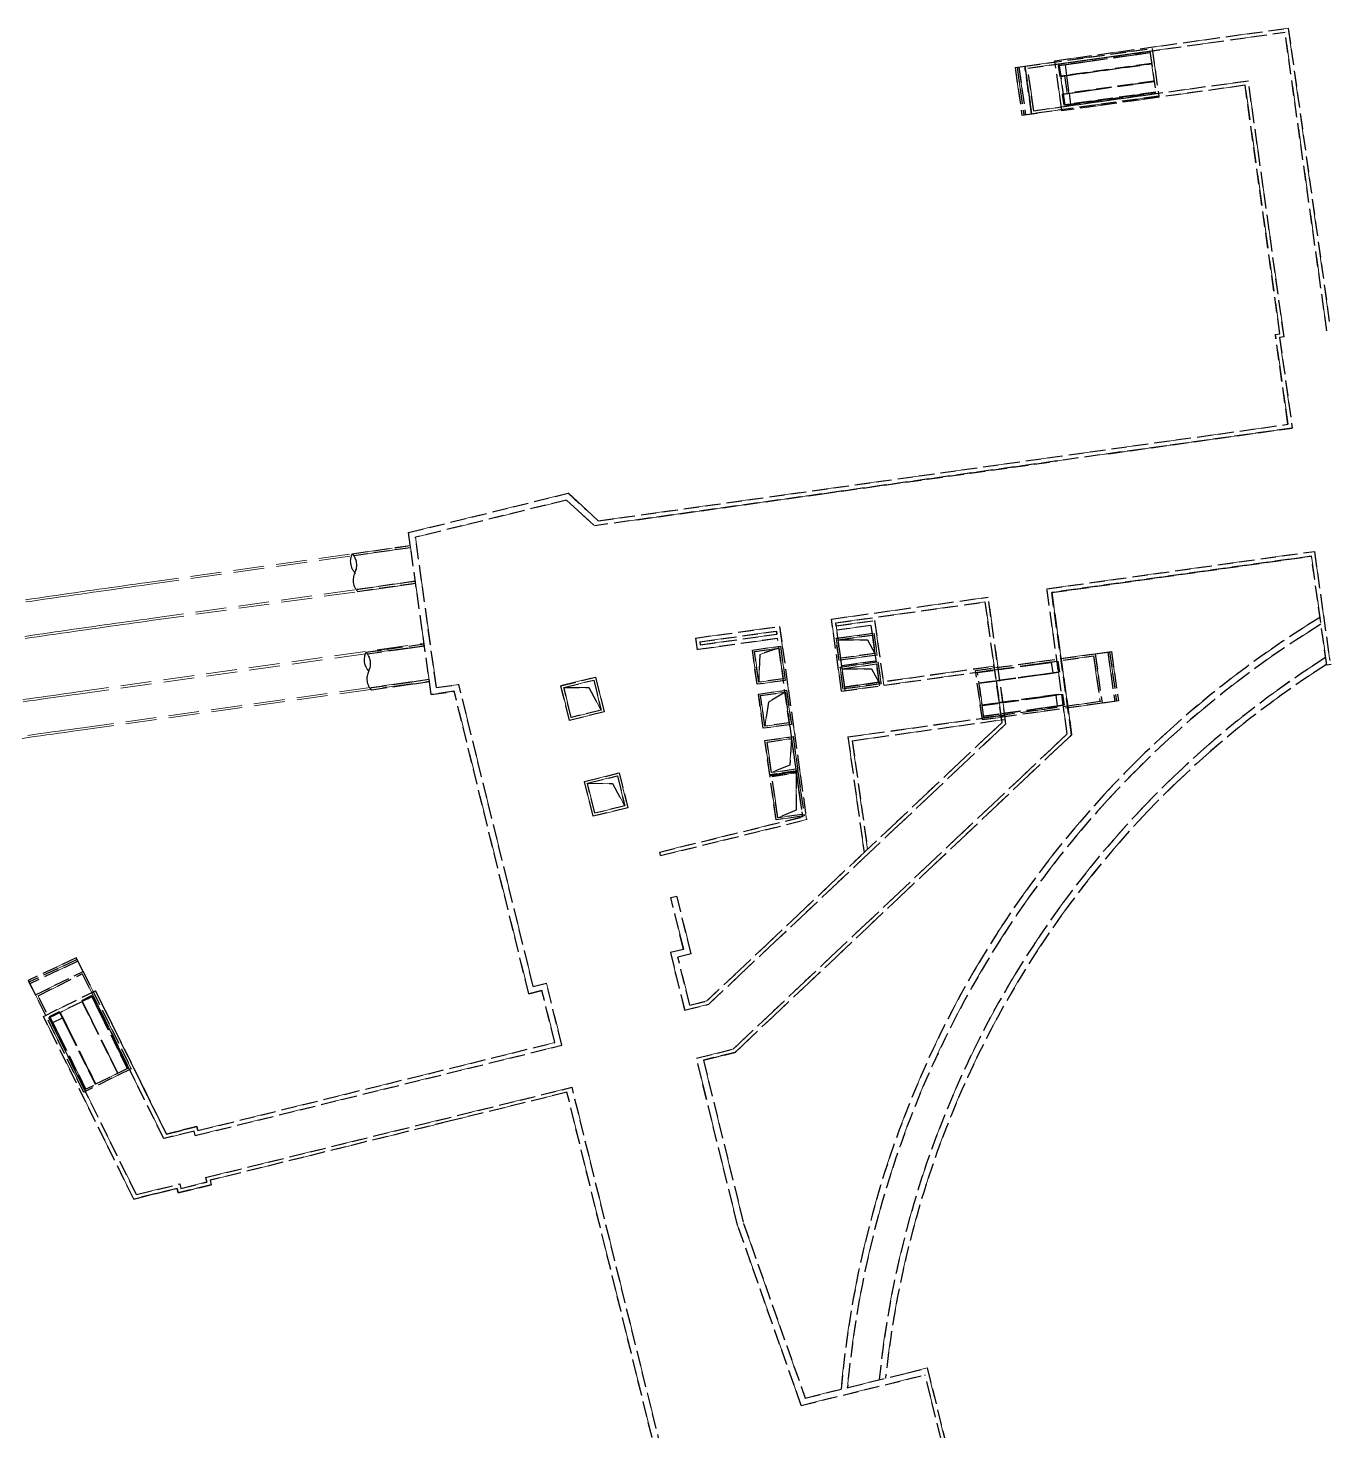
# Model space of a CAD drawing. Extents: x 0 to 531375, y 0 to 4335249.
# Drawn here: x 489920.6 to 490131.2, y 4325196.8 to 4325424.1 of the extents above; entities that cross this region are included whole.
import ezdxf

# ---------------------------------------------------------------- set-up
doc = ezdxf.new("R2010")
doc.units = 0
doc.linetypes.add('DASH', pattern=[0.35, 0.25, -0.1])
doc.layers.get('0').update_dxf_attribs({"lineweight": 15})
doc.layers.add('地铁', color=4, linetype='Continuous', lineweight=15)

# ---------------------------------------------------------------- blocks, each defined once
blk = doc.blocks.new('总图提取 2015 11 6')
at = {"layer": '地铁', "linetype": 'DASH', "lineweight": -3, "ltscale": 10}
for p, q in [((99128.88, 293002.74), (99165.52, 293007.87)), ((99172.3, 292959.46), (99165.52, 293007.87)), ((99121.78, 293002.15), (99124.36, 293002.51)), ((99143.66, 293004.56), (99128.76, 293002.47)), ((99128.76, 293002.47), (99129, 293000.69)), ((99128.88, 293002.74), (99129.85, 292995.81)), ((99132.41, 293002.94), (99128.92, 293002.45)), ((99128.92, 293002.45), (99129.16, 293000.75)), ((99143.91, 293002.77), (99129, 293000.69)), ((99143.91, 293002.77), (99129, 293000.69)), ((99143.91, 293002.81), (99129.15, 293000.75)), ((99129.16, 293000.71), (99143.91, 293002.77)), ((99129.86, 293002.58), (99130.1, 293000.88)), ((99143.67, 293004.52), (99132.28, 293002.92)), ((99121.78, 293002.15), (99122.87, 292994.42)), ((99122.08, 293002.19), (99123.16, 292994.47)), ((99122.38, 293002.23), (99123.46, 292994.51)), ((99124.45, 292994.65), (99123.37, 293002.37)), ((99123.37, 293002.37), (99124.45, 292994.65)), ((99124.79, 292995.1), (99123.82, 293002.03)), ((99133.14, 293001.31), (99129.16, 293000.75)), ((99129.8, 293000.8), (99130.2, 292997.93)), ((99130.1, 293000.84), (99130.5, 292997.97)), ((99144.31, 292999.9), (99129.41, 292997.81)), ((99133.06, 292998.29), (99129.57, 292997.8)), ((99144.56, 292998.12), (99129.66, 292996.03)), ((99144.56, 292998.12), (99129.66, 292996.03)), ((99144.56, 292998.16), (99129.8, 292996.09)), ((99129.82, 292996.05), (99144.56, 292998.12)), ((99159.56, 292999.97), (99129.85, 292995.81)), ((99144.31, 292999.95), (99130.41, 292998.01)), ((99144.31, 292999.9), (99130.42, 292997.96)), ((99130.51, 292997.93), (99130.75, 292996.23)), ((99144.32, 292999.86), (99132.93, 292998.27)), ((99165.37, 292958.49), (99159.56, 292999.97)), ((99129.41, 292997.81), (99129.66, 292996.03)), ((99129.57, 292997.8), (99129.81, 292996.09)), ((99133.79, 292996.65), (99129.81, 292996.09)), ((99122.87, 292994.42), (99125.44, 292994.78)), ((99125.78, 292995.24), (99125.39, 292995.18)), ((99165.38, 292958.49), (99164.63, 292958.38)), ((99164.63, 292958.38), (99166.69, 292943.73)), ((99166.69, 292943.73), (99053.59, 292927.89)), ((99136.95, 292939.56), (99166.69, 292943.73)), ((99090.2, 292933.02), (99128.63, 292938.4)), ((99049.07, 292932.06), (99024.58, 292926.02)), ((99049.07, 292932.06), (99024.58, 292926.02)), ((99049.07, 292932.06), (99053.59, 292927.89)), ((99060.54, 292928.86), (99090.2, 292933.02)), ((99027.98, 292901.68), (99024.58, 292926.02)), ((99027.98, 292901.68), (99024.58, 292926.02)), ((99027.98, 292901.68), (99024.58, 292926.02)), ((99014.32, 292923.35), (99023.75, 292924.69)), ((99023.8, 292924.34), (99014.59, 292923.03)), ((99126.91, 292917.66), (99170.29, 292923.73)), ((99127.7, 292917.06), (99169.79, 292922.96)), ((99170.29, 292923.73), (99172.76, 292906.08)), ((99024.56, 292918.9), (99014.96, 292917.53)), ((99024.61, 292918.55), (99015.23, 292917.21)), ((99092, 292912.77), (99117.41, 292916.33)), ((99120.28, 292895.79), (99117.41, 292916.33)), ((99130.21, 292894.16), (99126.91, 292917.66)), ((99130.93, 292894.02), (99127.7, 292917.06)), ((99092.7, 292912.16), (99116.91, 292915.55)), ((99119.65, 292896.02), (99116.91, 292915.55)), ((99069.95, 292909.68), (99083.59, 292911.59)), ((99083.59, 292911.59), (99087.97, 292880.26)), ((99083.59, 292911.59), (99083.75, 292910.4)), ((99093.64, 292901.08), (99092, 292912.77)), ((99092.17, 292911.58), (99092, 292912.77)), ((99094.24, 292901.17), (99092.7, 292912.16)), ((99092.76, 292911.66), (99092.7, 292912.16)), ((99092.76, 292911.66), (99099, 292912.54)), ((99098.41, 292911.75), (99092.86, 292910.97)), ((99098.41, 292911.75), (99099.78, 292901.94)), ((99099, 292912.54), (99100.47, 292902.04)), ((99069.95, 292909.68), (99070.05, 292908.99)), ((99069.95, 292909.68), (99070.22, 292907.8)), ((99083.26, 292909.63), (99070.22, 292907.8)), ((99070.65, 292909.07), (99083.09, 292910.81)), ((99070.72, 292908.58), (99083.16, 292910.32)), ((99083.16, 292910.32), (99083.09, 292910.81)), ((99083.09, 292910.81), (99083.16, 292910.32)), ((99085.25, 292895.41), (99083.26, 292909.63)), ((99016.56, 292907.4), (99025.99, 292908.74)), ((99026.04, 292908.39), (99016.82, 292907.08)), ((99070.65, 292909.07), (99070.72, 292908.58)), ((99093.67, 292905.23), (99099.21, 292906)), ((99093.74, 292904.73), (99099.28, 292905.51)), ((99094.15, 292901.76), (99118.37, 292905.15)), ((99115.68, 292904.14), (99128.71, 292905.97)), ((99115.69, 292904.1), (99125.2, 292905.43)), ((99125.07, 292905.41), (99128.56, 292905.9)), ((99127.62, 292905.77), (99127.86, 292904.07)), ((99128.56, 292905.9), (99128.8, 292904.2)), ((99128.71, 292905.97), (99128.96, 292904.18)), ((99026.8, 292902.95), (99017.2, 292901.58)), ((99026.85, 292902.6), (99017.46, 292901.26)), ((99093.64, 292901.08), (99118.45, 292904.56)), ((99115.92, 292902.4), (99128.8, 292904.2)), ((99115.93, 292902.36), (99128.96, 292904.18)), ((99115.93, 292902.36), (99128.96, 292904.18)), ((99128.8, 292904.16), (99115.93, 292902.36)), ((99128.23, 292904.08), (99115.93, 292902.36)), ((99128.24, 292904.03), (99115.94, 292902.31)), ((99118.72, 292902.75), (99119.22, 292899.18)), ((99124.81, 292903.64), (99128.8, 292904.2)), ((99027.13, 292900.55), (99030.85, 292901.07)), ((99027.13, 292900.55), (99030.85, 292901.07)), ((99027.98, 292901.68), (99031.61, 292902.19)), ((99027.98, 292901.68), (99031.61, 292902.19)), ((99027.98, 292901.68), (99031.61, 292902.19)), ((99043.67, 292853.24), (99031.61, 292902.19)), ((99128.73, 292900.56), (99116.42, 292898.84)), ((99116.43, 292898.79), (99129.46, 292900.62)), ((99128.73, 292900.52), (99116.43, 292898.79)), ((99125.82, 292900.07), (99129.31, 292900.56)), ((99128.37, 292900.42), (99128.61, 292898.72)), ((99129.31, 292900.56), (99129.55, 292898.85)), ((99129.46, 292900.62), (99129.71, 292898.83)), ((99116.43, 292898.75), (99125.95, 292900.08)), ((99116.67, 292897.05), (99129.55, 292898.85)), ((99116.68, 292897.01), (99129.71, 292898.83)), ((99116.68, 292897.01), (99129.71, 292898.83)), ((99129.55, 292898.81), (99116.68, 292897.01)), ((99125.56, 292898.29), (99129.55, 292898.85)), ((99119.65, 292896.02), (99071.81, 292850.88)), ((99120.28, 292895.79), (99072.11, 292850.34)), ((99094.68, 292893.66), (99120.08, 292897.21)), ((99095.37, 292893.05), (99120.18, 292896.52)), ((99130.21, 292894.16), (99076.06, 292843.07)), ((99085.25, 292895.41), (99087.3, 292880.72)), ((99094.68, 292893.66), (99097.3, 292874.94)), ((99095.37, 292893.05), (99097.84, 292875.44)), ((99064.16, 292875.01), (99087.31, 292880.72)), ((99064.16, 292875.01), (99087.3, 292880.72)), ((99064.3, 292874.43), (99087.97, 292880.26)), ((99064.3, 292874.43), (99087.97, 292880.26)), ((99064.3, 292874.43), (99064.16, 292875.01)), ((99065.98, 292867.63), (99066.95, 292867.87)), ((99068.04, 292859.24), (99065.98, 292867.63)), ((99068.04, 292859.24), (99065.98, 292867.63)), ((99069.25, 292858.51), (99066.95, 292867.87)), ((99068.04, 292859.24), (99065.91, 292858.72)), ((99068.04, 292859.24), (99065.91, 292858.72)), ((99065.91, 292858.72), (99068.21, 292849.38)), ((99065.91, 292858.72), (99068.21, 292849.38)), ((99069.25, 292858.51), (99067.12, 292857.99)), ((99069.25, 292858.51), (99067.12, 292857.99)), ((99069.04, 292850.2), (99067.12, 292857.99)), ((99069.04, 292850.2), (99067.12, 292857.99)), ((99066.92, 292854.62), (99066.68, 292855.59)), ((98964.29, 292848.37), (98972.72, 292852.54)), ((98984.21, 292829.3), (98972.72, 292852.54)), ((99042.94, 292852.03), (99045.08, 292852.56)), ((99043.67, 292853.24), (99045.81, 292853.77)), ((99047.15, 292844.14), (99045.08, 292852.56)), ((99048.29, 292843.7), (99045.81, 292853.77)), ((98965.18, 292848.14), (98972.35, 292851.69)), ((98970.49, 292850.94), (98972.1, 292851.74)), ((98976.32, 292839.15), (98970.49, 292850.94)), ((98970.6, 292850.82), (98972.14, 292851.58)), ((98972.16, 292847.66), (98970.6, 292850.82)), ((98977.94, 292839.95), (98972.1, 292851.74)), ((98977.94, 292839.95), (98972.1, 292851.74)), ((98977.9, 292839.93), (98972.14, 292851.59)), ((98973.92, 292847.97), (98972.14, 292851.58)), ((98972.18, 292851.6), (98977.94, 292839.95)), ((98983.79, 292828.57), (98972.35, 292851.69)), ((99068.21, 292849.38), (99072.11, 292850.34)), ((99068.21, 292849.38), (99072.11, 292850.34)), ((99069.04, 292850.2), (99071.81, 292850.88)), ((99069.04, 292850.2), (99071.81, 292850.88)), ((98978.93, 292818.78), (98964.29, 292848.37)), ((98979.35, 292819.5), (98965.18, 292848.14)), ((98965.29, 292848.37), (98966.91, 292849.17)), ((98971.13, 292836.58), (98965.29, 292848.37)), ((98965.4, 292848.25), (98966.94, 292849.01)), ((98966.96, 292845.09), (98965.4, 292848.25)), ((98965.82, 292847.4), (98967.36, 292848.16)), ((98972.74, 292837.37), (98966.91, 292849.17)), ((98972.74, 292837.37), (98966.91, 292849.17)), ((98972.7, 292837.36), (98966.94, 292849.01)), ((98968.72, 292845.4), (98966.94, 292849.01)), ((98966.98, 292849.03), (98972.74, 292837.37)), ((98972.78, 292837.4), (98967.4, 292848.28)), ((98976.36, 292839.17), (98972.1, 292847.78)), ((98971.16, 292836.59), (98966.9, 292845.2)), ((98988.88, 292829.06), (99048.29, 292843.7)), ((99070.12, 292841.61), (99076.06, 292843.07)), ((99070.12, 292841.61), (99076.06, 292843.07)), ((99076.8, 292814.53), (99070.12, 292841.61)), ((99071.24, 292841.27), (99076.36, 292842.53)), ((99071.24, 292841.27), (99076.36, 292842.53)), ((98971.46, 292836.72), (98972.42, 292837.2)), ((98990.56, 292822.26), (99049.96, 292836.9)), ((99077, 292727.2), (99049.96, 292836.9)), ((99077, 292727.2), (99049.96, 292836.9)), ((98988.7, 292829.79), (98983.79, 292828.57)), ((98989.14, 292830.51), (98984.21, 292829.3)), ((98988.88, 292829.06), (98988.7, 292829.79)), ((98989.3, 292829.88), (98989.14, 292830.51)), ((98979.35, 292819.5), (98986.38, 292821.23)), ((98986.12, 292819.78), (98991.46, 292821.09)), ((98986.38, 292821.23), (98986.56, 292820.5)), ((98986.56, 292820.5), (98990.74, 292821.53)), ((98990.56, 292822.26), (98990.74, 292821.53)), ((98991.28, 292821.82), (98991.46, 292821.09)), ((98978.93, 292818.78), (98985.94, 292820.51)), ((98985.94, 292820.51), (98986.12, 292819.78)), ((99087.1, 292785.34), (99076.8, 292814.53)), ((99087.1, 292785.34), (99107.18, 292790.29)), ((99117.25, 292749.42), (99107.18, 292790.29))]:
    blk.add_line(p, q, dxfattribs=at)
for points in [[(99103.11, 292617.03), (99049.14, 292836.08), (99030.26, 292831.43), (98991.28, 292821.82), (98991.46, 292821.09), (98986.12, 292819.78), (98985.94, 292820.51), (98978.93, 292818.78), (98964.29, 292848.37), (98972.72, 292852.54), (98984.21, 292829.3), (98989.14, 292830.51), (98989.3, 292829.88), (99047.15, 292844.14), (99045.08, 292852.56), (99042.94, 292852.03), (99030.85, 292901.07), (99027.13, 292900.55), (99023.45, 292926.78), (99049.35, 292933.16), (99052.29, 292930.45), (99054.21, 292928.68), (99165.99, 292944.34), (99163.95, 292958.89), (99164.69, 292959), (99159.05, 292999.29), (99129.34, 292995.13), (99128.2, 293003.25), (99166.04, 293008.55), (99172.82, 292960.14)], [(99221.51, 292912.2), (99172.27, 292905.3), (99169.79, 292922.96), (99127.7, 292917.06), (99130.93, 292894.02), (99076.36, 292842.53), (99071.24, 292841.27), (99077.76, 292814.81), (99087.74, 292786.53), (99094.72, 292788.24), (99104.14, 292790.57), (99107.52, 292791.4), (99114.56, 292762.84)], [(99093.08, 292909.39), (99097.85, 292909.38), (99099.05, 292907.19)], [(99083.48, 292908.04), (99080.37, 292907.05), (99080.21, 292902.53)], [(99134.75, 292907.14), (99137.39, 292907.51), (99138.51, 292899.51), (99135.87, 292899.14)], [(99134.75, 292907.14), (99137.09, 292907.47), (99138.21, 292899.47), (99135.87, 292899.14)], [(99134.75, 292907.14), (99136.8, 292907.43), (99137.92, 292899.43), (99135.87, 292899.14)], [(99093.74, 292904.73), (99098.5, 292904.73), (99099.7, 292902.54)], [(99048.63, 292901.68), (99052.69, 292901.66), (99054.68, 292898.02)], [(99048.63, 292901.68), (99052.69, 292901.66), (99054.68, 292898.02)], [(99084.48, 292900.91), (99081.79, 292899.33), (99081.21, 292895.4)], [(99085.53, 292893.38), (99085.23, 292889.12), (99082.26, 292887.88)], [(99086.31, 292887.84), (99086.26, 292881.82), (99083.29, 292880.57)], [(99052.45, 292886.15), (99056.52, 292886.12), (99058.5, 292882.49)], [(99052.45, 292886.15), (99056.52, 292886.12), (99058.5, 292882.49)], [(98970.72, 292855.68), (98969.6, 292857.87), (98961.8, 292854.2), (98963.01, 292851.85)], [(98970.72, 292855.68), (98969.74, 292857.6), (98961.94, 292853.94), (98963.01, 292851.85)], [(98970.72, 292855.68), (98969.88, 292857.33), (98962.08, 292853.67), (98963.01, 292851.86)]]:
    blk.add_lwpolyline(points, dxfattribs=at)
for points in [[(99123.37, 293002.37), (99143.97, 293005.26), (99145.05, 292997.53), (99124.45, 292994.65)], [(99123.37, 293002.37), (99143.97, 293005.26), (99145.05, 292997.53), (99124.45, 292994.64)], [(99123.82, 293002.03), (99143.63, 293004.8), (99144.6, 292997.87), (99124.79, 292995.1)], [(99092.75, 292909.64), (99098.89, 292910.5), (99099.38, 292906.94), (99093.24, 292906.08)], [(99093.08, 292909.39), (99098.63, 292910.16), (99099.05, 292907.19), (99093.5, 292906.42)], [(99079.18, 292907.74), (99083.73, 292908.38), (99084.51, 292902.83), (99079.95, 292902.2)], [(99079.52, 292907.49), (99083.48, 292908.04), (99084.17, 292903.09), (99080.21, 292902.53)], [(99115.34, 292904.43), (99134.75, 292907.14), (99135.87, 292899.14), (99116.46, 292896.42)], [(99093.4, 292904.99), (99099.54, 292905.85), (99100.04, 292902.28), (99093.9, 292901.42)], [(99093.74, 292904.73), (99099.28, 292905.51), (99099.7, 292902.54), (99094.15, 292901.76)], [(99115.68, 292904.17), (99134.49, 292906.8), (99135.53, 292899.4), (99116.71, 292896.76)], [(99048.14, 292901.97), (99053.77, 292903.36), (99055.16, 292897.73), (99049.53, 292896.34)], [(99048.14, 292901.97), (99053.77, 292903.36), (99055.16, 292897.73), (99049.53, 292896.34)], [(99048.63, 292901.68), (99053.48, 292902.88), (99054.68, 292898.02), (99049.82, 292896.83)], [(99048.63, 292901.68), (99053.48, 292902.88), (99054.68, 292898.02), (99049.82, 292896.83)], [(99080.18, 292900.61), (99084.73, 292901.25), (99085.51, 292895.7), (99080.95, 292895.07)], [(99080.51, 292900.36), (99084.48, 292900.91), (99085.17, 292895.96), (99081.21, 292895.4)], [(99081.23, 292893.08), (99085.79, 292893.72), (99086.56, 292888.18), (99082.01, 292887.54)], [(99086.22, 292888.43), (99082.26, 292887.88), (99081.57, 292892.83), (99085.53, 292893.38)], [(99051.97, 292886.44), (99057.6, 292887.83), (99058.99, 292882.19), (99053.36, 292880.81)], [(99051.97, 292886.44), (99057.6, 292887.83), (99058.99, 292882.19), (99053.36, 292880.81)], [(99052.45, 292886.15), (99057.31, 292887.34), (99058.5, 292882.49), (99053.65, 292881.29)], [(99052.45, 292886.15), (99057.31, 292887.34), (99058.5, 292882.49), (99053.65, 292881.29)], [(99082.02, 292887.44), (99086.58, 292888.08), (99087.59, 292880.87), (99083.03, 292880.23)], [(99087.25, 292881.12), (99083.29, 292880.57), (99082.35, 292887.28), (99086.31, 292887.84)], [(98970.81, 292836.09), (98963.01, 292851.86), (98970.72, 292855.68), (98978.52, 292839.9)], [(98970.81, 292836.09), (98963.01, 292851.86), (98970.72, 292855.68), (98978.52, 292839.9)], [(98970.95, 292836.49), (98963.41, 292851.73), (98970.58, 292855.27), (98978.12, 292840.03)], [(98970.95, 292836.49), (98963.41, 292851.73), (98970.58, 292855.27), (98978.12, 292840.03)]]:
    blk.add_lwpolyline(points, close=True, dxfattribs=at)
for points in [[(99093.57, 292787.96, -0.237982), (99171.29, 292913.09)], [(99094.59, 292788.21, -0.236525), (99171.34, 292911.94)], [(99099.74, 292789.51, -0.229922), (99172.09, 292906.52)], [(99100.77, 292789.76, -0.22856), (99172.25, 292905.43)]]:
    blk.add_lwpolyline(points, format="xyb", dxfattribs=at)
for centre, start_param, end_param in [((99016.64, 292922.12), 0.022037, 1.285901), ((99012.45, 292921.5), 3.16363, 4.427494), ((99017.1, 292919.06), 0.022037, 1.285901), ((99018.88, 292906.17), 0.022037, 1.285901), ((99014.69, 292905.55), 3.16363, 4.427494), ((99019.33, 292903.11), 0.022037, 1.285901)]:
    blk.add_ellipse(centre, major_axis=(-2.29, 1.27), ratio=1, start_param=start_param, end_param=end_param, dxfattribs=at)
blk = doc.blocks.new('A$C1FB5052D')
blk.add_blockref('总图提取 2015 11 6', (-107044.53, -294821.73))
blk = doc.blocks.new('天津2000地铁')
at = {"layer": '地铁', "linetype": 'DASH', "ltscale": 20}
for p, q in [((-7915.65, -1818.99), (-7879, -1813.86)), ((-7872.22, -1862.27), (-7879, -1813.86)), ((-7900.86, -1817.17), (-7915.77, -1819.26)), ((-7912.12, -1818.79), (-7915.61, -1819.28)), ((-7900.86, -1817.21), (-7912.24, -1818.8)), ((-7922.74, -1819.58), (-7920.17, -1819.22)), ((-7922.74, -1819.58), (-7921.66, -1827.3)), ((-7922.44, -1819.53), (-7921.36, -1827.26)), ((-7922.15, -1819.49), (-7921.06, -1827.22)), ((-7920.07, -1827.08), (-7921.16, -1819.35)), ((-7921.16, -1819.35), (-7920.07, -1827.08)), ((-7919.73, -1826.63), (-7920.7, -1819.69)), ((-7915.77, -1819.26), (-7915.52, -1821.04)), ((-7915.65, -1818.99), (-7914.68, -1825.92)), ((-7915.61, -1819.28), (-7915.37, -1820.98)), ((-7900.61, -1818.95), (-7915.52, -1821.04)), ((-7900.61, -1818.95), (-7915.52, -1821.04)), ((-7900.62, -1818.91), (-7915.37, -1820.98)), ((-7911.38, -1820.42), (-7915.37, -1820.98)), ((-7915.36, -1821.02), (-7900.61, -1818.95)), ((-7914.73, -1820.93), (-7914.32, -1823.8)), ((-7914.67, -1819.14), (-7914.43, -1820.85)), ((-7914.43, -1820.89), (-7914.03, -1823.76)), ((-7900.21, -1821.83), (-7915.12, -1823.91)), ((-7884.96, -1821.76), (-7914.68, -1825.92)), ((-7900.22, -1821.78), (-7914.12, -1823.72)), ((-7900.21, -1821.83), (-7914.11, -1823.77)), ((-7900.21, -1821.86), (-7911.59, -1823.46)), ((-7879.15, -1863.24), (-7884.96, -1821.76)), ((-7915.12, -1823.91), (-7914.87, -1825.7)), ((-7911.47, -1823.44), (-7914.95, -1823.93)), ((-7914.95, -1823.93), (-7914.72, -1825.63)), ((-7899.96, -1823.61), (-7914.87, -1825.7)), ((-7899.96, -1823.61), (-7914.87, -1825.7)), ((-7899.97, -1823.57), (-7914.72, -1825.63)), ((-7910.73, -1825.08), (-7914.72, -1825.63)), ((-7914.71, -1825.67), (-7899.96, -1823.61)), ((-7914.01, -1823.8), (-7913.78, -1825.5)), ((-7921.66, -1827.3), (-7919.08, -1826.94)), ((-7918.74, -1826.49), (-7919.14, -1826.55)), ((-7879.15, -1863.24), (-7879.89, -1863.34)), ((-7879.89, -1863.34), (-7877.84, -1878)), ((-7877.84, -1878), (-7990.93, -1893.84)), ((-7907.58, -1882.17), (-7877.84, -1878)), ((-7954.32, -1888.71), (-7915.9, -1883.33)), ((-7983.98, -1892.87), (-7954.32, -1888.71)), ((-7995.46, -1889.67), (-8019.95, -1895.7)), ((-7995.46, -1889.67), (-8019.95, -1895.7)), ((-7995.46, -1889.67), (-7990.93, -1893.84)), ((-8016.54, -1920.04), (-8019.95, -1895.7)), ((-8016.54, -1920.04), (-8019.95, -1895.7)), ((-8016.54, -1920.04), (-8019.95, -1895.7)), ((-8063.32, -1903.02), (-8020.78, -1897.06)), ((-8063.27, -1903.36), (-8020.73, -1897.41)), ((-8030.2, -1898.38), (-8020.77, -1897.03)), ((-8020.72, -1897.38), (-8029.94, -1898.69)), ((-7917.61, -1904.07), (-7874.24, -1897.99)), ((-7874.24, -1897.99), (-7871.76, -1915.65)), ((-7916.82, -1904.66), (-7874.73, -1898.77)), ((-8062.51, -1908.81), (-8019.96, -1902.85)), ((-8019.96, -1902.83), (-8029.56, -1904.2)), ((-8079.18, -1905.26), (-8078.18, -1905.12)), ((-8078.18, -1905.12), (-8077.19, -1904.98)), ((-8077.19, -1904.98), (-8076.2, -1904.83)), ((-8077.14, -1905.32), (-8076.15, -1905.18)), ((-8076.2, -1904.83), (-8075.21, -1904.69)), ((-8076.15, -1905.18), (-8075.16, -1905.04)), ((-8075.21, -1904.69), (-8074.22, -1904.55)), ((-8075.16, -1905.04), (-8074.17, -1904.9)), ((-8074.22, -1904.55), (-8073.23, -1904.41)), ((-8074.17, -1904.9), (-8073.18, -1904.76)), ((-8073.23, -1904.41), (-8072.24, -1904.27)), ((-8073.18, -1904.76), (-8072.19, -1904.62)), ((-8072.24, -1904.27), (-8071.25, -1904.13)), ((-8072.19, -1904.62), (-8071.2, -1904.48)), ((-8071.25, -1904.13), (-8070.25, -1903.99)), ((-8071.2, -1904.48), (-8070.21, -1904.34)), ((-8070.25, -1903.99), (-8069.26, -1903.85)), ((-8070.21, -1904.34), (-8069.21, -1904.2)), ((-8069.26, -1903.85), (-8068.27, -1903.71)), ((-8069.21, -1904.2), (-8068.22, -1904.06)), ((-8068.27, -1903.71), (-8067.28, -1903.57)), ((-8068.22, -1904.06), (-8067.23, -1903.92)), ((-8067.28, -1903.57), (-8066.29, -1903.43)), ((-8067.23, -1903.92), (-8066.24, -1903.78)), ((-8066.29, -1903.43), (-8065.3, -1903.3)), ((-8066.24, -1903.78), (-8065.25, -1903.64)), ((-8065.3, -1903.3), (-8064.31, -1903.16)), ((-8065.25, -1903.64), (-8064.26, -1903.5)), ((-8064.31, -1903.16), (-8063.32, -1903.02)), ((-8064.26, -1903.5), (-8063.27, -1903.36)), ((-8062.46, -1909.16), (-8019.92, -1903.2)), ((-8019.91, -1903.17), (-8029.3, -1904.51)), ((-7914.32, -1927.57), (-7917.61, -1904.07)), ((-7913.59, -1927.71), (-7916.82, -1904.66)), ((-8083.14, -1905.84), (-8082.15, -1905.69)), ((-8083.09, -1906.18), (-8082.1, -1906.04)), ((-8082.15, -1905.69), (-8081.16, -1905.55)), ((-8082.1, -1906.04), (-8081.11, -1905.89)), ((-8081.16, -1905.55), (-8080.17, -1905.4)), ((-8081.11, -1905.89), (-8080.12, -1905.75)), ((-8080.17, -1905.4), (-8079.18, -1905.26)), ((-8080.12, -1905.75), (-8079.13, -1905.61)), ((-8079.13, -1905.61), (-8078.13, -1905.46)), ((-8078.13, -1905.46), (-8077.14, -1905.32)), ((-7952.52, -1908.96), (-7927.12, -1905.4)), ((-7951.83, -1909.57), (-7927.62, -1906.18)), ((-7924.88, -1925.71), (-7927.62, -1906.18)), ((-7924.24, -1925.94), (-7927.12, -1905.4)), ((-8070.43, -1909.92), (-8069.44, -1909.78)), ((-8069.44, -1909.78), (-8068.45, -1909.64)), ((-8068.45, -1909.64), (-8067.46, -1909.51)), ((-8067.46, -1909.51), (-8066.47, -1909.37)), ((-8067.41, -1909.85), (-8066.42, -1909.71)), ((-8066.47, -1909.37), (-8065.48, -1909.23)), ((-8066.42, -1909.71), (-8065.43, -1909.57)), ((-8065.48, -1909.23), (-8064.49, -1909.09)), ((-8065.43, -1909.57), (-8064.44, -1909.44)), ((-8064.49, -1909.09), (-8063.5, -1908.95)), ((-8064.44, -1909.44), (-8063.45, -1909.3)), ((-8063.5, -1908.95), (-8062.51, -1908.81)), ((-8063.45, -1909.3), (-8062.46, -1909.16)), ((-7950.88, -1920.64), (-7952.52, -1908.96)), ((-7952.35, -1910.15), (-7952.52, -1908.96)), ((-7950.29, -1920.56), (-7951.83, -1909.57)), ((-7951.76, -1910.06), (-7951.83, -1909.57)), ((-7951.76, -1910.06), (-7945.52, -1909.19)), ((-7945.52, -1909.19), (-7944.05, -1919.69)), ((-8083.28, -1911.77), (-8082.29, -1911.62)), ((-8083.23, -1912.12), (-8082.24, -1911.97)), ((-8082.29, -1911.62), (-8081.3, -1911.48)), ((-8082.24, -1911.97), (-8081.25, -1911.83)), ((-8081.3, -1911.48), (-8080.32, -1911.34)), ((-8081.25, -1911.83), (-8080.26, -1911.68)), ((-8080.32, -1911.34), (-8079.33, -1911.19)), ((-8080.26, -1911.68), (-8079.28, -1911.54)), ((-8079.33, -1911.19), (-8078.34, -1911.05)), ((-8079.28, -1911.54), (-8078.29, -1911.4)), ((-8078.34, -1911.05), (-8077.35, -1910.91)), ((-8078.29, -1911.4), (-8077.3, -1911.25)), ((-8077.35, -1910.91), (-8076.36, -1910.77)), ((-8077.3, -1911.25), (-8076.31, -1911.11)), ((-8076.36, -1910.77), (-8075.37, -1910.62)), ((-8076.31, -1911.11), (-8075.32, -1910.97)), ((-8075.37, -1910.62), (-8074.38, -1910.48)), ((-8075.32, -1910.97), (-8074.33, -1910.83)), ((-8074.38, -1910.48), (-8073.4, -1910.34)), ((-8074.33, -1910.83), (-8073.35, -1910.69)), ((-8073.4, -1910.34), (-8072.41, -1910.2)), ((-8073.35, -1910.69), (-8072.36, -1910.55)), ((-8072.41, -1910.2), (-8071.42, -1910.06)), ((-8072.36, -1910.55), (-8071.37, -1910.41)), ((-8071.42, -1910.06), (-8070.43, -1909.92)), ((-8071.37, -1910.41), (-8070.38, -1910.27)), ((-8070.38, -1910.27), (-8069.39, -1910.13)), ((-8069.39, -1910.13), (-8068.4, -1909.99)), ((-8068.4, -1909.99), (-8067.41, -1909.85)), ((-7974.57, -1912.05), (-7960.94, -1910.14)), ((-7974.57, -1912.05), (-7974.47, -1912.74)), ((-7974.57, -1912.05), (-7974.31, -1913.93)), ((-7973.88, -1912.66), (-7961.44, -1910.91)), ((-7973.81, -1913.15), (-7961.37, -1911.41)), ((-7961.37, -1911.41), (-7961.44, -1910.91)), ((-7961.44, -1910.91), (-7961.37, -1911.41)), ((-7960.94, -1910.14), (-7956.55, -1941.46)), ((-7960.94, -1910.14), (-7960.77, -1911.32)), ((-7946.12, -1909.98), (-7951.66, -1910.76)), ((-7946.12, -1909.98), (-7944.74, -1919.78)), ((-8074.66, -1920.76), (-8018.55, -1912.9)), ((-8074.61, -1921.11), (-8018.5, -1913.25)), ((-8027.97, -1914.33), (-8018.54, -1912.99)), ((-8018.49, -1913.33), (-8027.7, -1914.65)), ((-7961.27, -1912.1), (-7974.31, -1913.93)), ((-7973.88, -1912.66), (-7973.81, -1913.15)), ((-7959.28, -1926.31), (-7961.27, -1912.1)), ((-7950.86, -1916.5), (-7945.31, -1915.72)), ((-7950.79, -1917), (-7945.24, -1916.22)), ((-7950.37, -1919.97), (-7926.16, -1916.57)), ((-7928.85, -1917.59), (-7915.81, -1915.76)), ((-7928.84, -1917.63), (-7919.33, -1916.29)), ((-7919.45, -1916.31), (-7915.97, -1915.82)), ((-7916.91, -1915.96), (-7916.67, -1917.66)), ((-7915.97, -1915.82), (-7915.73, -1917.53)), ((-7915.81, -1915.76), (-7915.56, -1917.54)), ((-8073.85, -1926.56), (-8017.74, -1918.7)), ((-8017.73, -1918.78), (-8027.33, -1920.15)), ((-7950.88, -1920.64), (-7926.08, -1917.17)), ((-7928.6, -1919.33), (-7915.72, -1917.53)), ((-7928.6, -1919.37), (-7915.56, -1917.54)), ((-7928.6, -1919.37), (-7915.56, -1917.54)), ((-7915.72, -1917.57), (-7928.6, -1919.37)), ((-7916.29, -1917.65), (-7928.6, -1919.37)), ((-7916.29, -1917.7), (-7928.59, -1919.42)), ((-7919.71, -1918.09), (-7915.73, -1917.53)), ((-8077.63, -1921.18), (-8076.64, -1921.04)), ((-8076.64, -1921.04), (-8075.65, -1920.9)), ((-8075.65, -1920.9), (-8074.66, -1920.76)), ((-8075.6, -1921.25), (-8074.61, -1921.11)), ((-8073.8, -1926.9), (-8017.69, -1919.04)), ((-8017.68, -1919.13), (-8027.06, -1920.46)), ((-8017.39, -1921.17), (-8013.67, -1920.65)), ((-8017.39, -1921.17), (-8013.67, -1920.65)), ((-8016.54, -1920.04), (-8012.92, -1919.54)), ((-8016.54, -1920.04), (-8012.92, -1919.54)), ((-8016.54, -1920.04), (-8012.92, -1919.54)), ((-8000.85, -1968.49), (-8012.92, -1919.54)), ((-7928.1, -1922.93), (-7915.06, -1921.11)), ((-7925.8, -1918.98), (-7925.3, -1922.54)), ((-7915.06, -1921.11), (-7914.81, -1922.89)), ((-8083.58, -1922.02), (-8082.59, -1921.88)), ((-8083.53, -1922.36), (-8082.54, -1922.22)), ((-8082.59, -1921.88), (-8081.59, -1921.74)), ((-8082.54, -1922.22), (-8081.55, -1922.08)), ((-8081.59, -1921.74), (-8080.6, -1921.6)), ((-8081.55, -1922.08), (-8080.55, -1921.94)), ((-8080.6, -1921.6), (-8079.61, -1921.46)), ((-8080.55, -1921.94), (-8079.56, -1921.8)), ((-8079.61, -1921.46), (-8078.62, -1921.32)), ((-8079.56, -1921.8), (-8078.57, -1921.66)), ((-8078.62, -1921.32), (-8077.63, -1921.18)), ((-8078.57, -1921.66), (-8077.58, -1921.53)), ((-8077.58, -1921.53), (-8076.59, -1921.39)), ((-8076.59, -1921.39), (-8075.6, -1921.25)), ((-7915.8, -1921.16), (-7928.1, -1922.89)), ((-7915.79, -1921.21), (-7928.1, -1922.93)), ((-7928.09, -1922.97), (-7918.58, -1921.64)), ((-7927.85, -1924.68), (-7914.97, -1922.87)), ((-7927.85, -1924.72), (-7914.81, -1922.89)), ((-7927.85, -1924.72), (-7914.81, -1922.89)), ((-7914.97, -1922.91), (-7927.85, -1924.72)), ((-7918.96, -1923.43), (-7914.98, -1922.87)), ((-7918.71, -1921.66), (-7915.22, -1921.17)), ((-7916.16, -1921.3), (-7915.92, -1923.01)), ((-7915.22, -1921.17), (-7914.98, -1922.87)), ((-7949.84, -1928.07), (-7924.44, -1924.51)), ((-7949.15, -1928.68), (-7924.35, -1925.21)), ((-8082.76, -1927.81), (-8081.77, -1927.67)), ((-8081.77, -1927.67), (-8080.78, -1927.53)), ((-8081.72, -1928.01), (-8080.73, -1927.87)), ((-8080.78, -1927.53), (-8079.79, -1927.39)), ((-8080.73, -1927.87), (-8079.74, -1927.74)), ((-8079.79, -1927.39), (-8078.8, -1927.25)), ((-8079.74, -1927.74), (-8078.75, -1927.6)), ((-8078.8, -1927.25), (-8077.81, -1927.11)), ((-8078.75, -1927.6), (-8077.76, -1927.46)), ((-8077.81, -1927.11), (-8076.82, -1926.97)), ((-8077.76, -1927.46), (-8076.77, -1927.32)), ((-8076.82, -1926.97), (-8075.83, -1926.83)), ((-8076.77, -1927.32), (-8075.78, -1927.18)), ((-8075.83, -1926.83), (-8074.84, -1926.69)), ((-8075.78, -1927.18), (-8074.79, -1927.04)), ((-8074.84, -1926.69), (-8073.85, -1926.56)), ((-8074.79, -1927.04), (-8073.8, -1926.9)), ((-7924.88, -1925.71), (-7972.72, -1970.84)), ((-7924.24, -1925.94), (-7972.42, -1971.39)), ((-7914.32, -1927.57), (-7968.46, -1978.65)), ((-7959.28, -1926.31), (-7957.22, -1941.01)), ((-8083.7, -1928.29), (-8082.71, -1928.15)), ((-8082.71, -1928.15), (-8081.72, -1928.01)), ((-7949.84, -1928.07), (-7947.22, -1946.79)), ((-7949.15, -1928.68), (-7946.69, -1946.29)), ((-7980.37, -1946.71), (-7957.22, -1941.01)), ((-7980.37, -1946.71), (-7957.22, -1941.01)), ((-7980.22, -1947.3), (-7956.55, -1941.46)), ((-7980.22, -1947.3), (-7956.55, -1941.46)), ((-7980.22, -1947.3), (-7980.37, -1946.71)), ((-7978.55, -1954.09), (-7977.58, -1953.85)), ((-7976.48, -1962.48), (-7978.55, -1954.09)), ((-7976.48, -1962.48), (-7978.55, -1954.09)), ((-7975.27, -1963.21), (-7977.58, -1953.85)), ((-7976.48, -1962.48), (-7978.62, -1963.01)), ((-7976.48, -1962.48), (-7978.62, -1963.01)), ((-7978.62, -1963.01), (-7976.32, -1972.35)), ((-7978.62, -1963.01), (-7976.32, -1972.35)), ((-7975.27, -1963.21), (-7977.41, -1963.74)), ((-7975.27, -1963.21), (-7977.41, -1963.74)), ((-7975.49, -1971.53), (-7977.41, -1963.74)), ((-7975.49, -1971.53), (-7977.41, -1963.74)), ((-7977.61, -1967.11), (-7977.85, -1966.14)), ((-8000.85, -1968.49), (-7998.72, -1967.96)), ((-7996.24, -1978.03), (-7998.72, -1967.96)), ((-8080.24, -1973.36), (-8071.81, -1969.19)), ((-8079.34, -1973.59), (-8072.17, -1970.04)), ((-8074.03, -1970.78), (-8072.42, -1969.99)), ((-8068.2, -1982.58), (-8074.03, -1970.78)), ((-8073.93, -1970.91), (-8072.39, -1970.15)), ((-8072.37, -1974.07), (-8073.93, -1970.91)), ((-8066.59, -1981.78), (-8072.42, -1969.99)), ((-8066.59, -1981.78), (-8072.42, -1969.99)), ((-8066.62, -1981.8), (-8072.39, -1970.14)), ((-8070.6, -1973.75), (-8072.39, -1970.15)), ((-8072.35, -1970.13), (-8066.59, -1981.78)), ((-8060.74, -1993.15), (-8072.17, -1970.04)), ((-8060.32, -1992.43), (-8071.81, -1969.19)), ((-8001.59, -1969.7), (-7999.45, -1969.17)), ((-7997.38, -1977.59), (-7999.45, -1969.17)), ((-7975.49, -1971.53), (-7972.72, -1970.84)), ((-7975.49, -1971.53), (-7972.72, -1970.84)), ((-8065.6, -2002.95), (-8080.24, -1973.36)), ((-8079.23, -1973.35), (-8077.62, -1972.56)), ((-8073.4, -1985.15), (-8079.23, -1973.35)), ((-8079.13, -1973.48), (-8077.59, -1972.72)), ((-8071.79, -1984.35), (-8077.62, -1972.56)), ((-8071.79, -1984.35), (-8077.62, -1972.56)), ((-8071.82, -1984.37), (-8077.59, -1972.71)), ((-8075.8, -1976.32), (-8077.59, -1972.72)), ((-8077.55, -1972.7), (-8071.79, -1984.35)), ((-7976.32, -1972.35), (-7972.42, -1971.39)), ((-7976.32, -1972.35), (-7972.42, -1971.39)), ((-8065.18, -2002.23), (-8079.34, -1973.59)), ((-8077.57, -1976.64), (-8079.13, -1973.48)), ((-8078.71, -1974.33), (-8077.16, -1973.57)), ((-8071.74, -1984.33), (-8077.12, -1973.45)), ((-8068.16, -1982.56), (-8072.42, -1973.95)), ((-8073.36, -1985.13), (-8077.62, -1976.52)), ((-8055.64, -1992.67), (-7996.24, -1978.03)), ((-7974.4, -1980.12), (-7968.46, -1978.65)), ((-7974.4, -1980.12), (-7968.46, -1978.65)), ((-7967.73, -2007.2), (-7974.4, -1980.12)), ((-7973.29, -1980.46), (-7968.16, -1979.2)), ((-7973.29, -1980.46), (-7968.16, -1979.2)), ((-8073.07, -1985.01), (-8072.1, -1984.53)), ((-8053.97, -1999.47), (-7994.56, -1984.83)), ((-7967.53, -2094.53), (-7994.56, -1984.83)), ((-7967.53, -2094.53), (-7994.56, -1984.83)), ((-8055.38, -1991.21), (-8060.32, -1992.43)), ((-8055.23, -1991.85), (-8055.38, -1991.21)), ((-8055.82, -1991.94), (-8060.74, -1993.15)), ((-8055.64, -1992.67), (-8055.82, -1991.94)), ((-8065.18, -2002.23), (-8058.14, -2000.49)), ((-8058.4, -2001.95), (-8053.06, -2000.63)), ((-8058.14, -2000.49), (-8057.96, -2001.22)), ((-8057.96, -2001.22), (-8053.79, -2000.19)), ((-8053.97, -1999.47), (-8053.79, -2000.19)), ((-8053.24, -1999.9), (-8053.06, -2000.63)), ((-8065.6, -2002.95), (-8058.58, -2001.22)), ((-8058.58, -2001.22), (-8058.4, -2001.95)), ((-7957.43, -2036.39), (-7967.73, -2007.2)), ((-7957.43, -2036.39), (-7937.35, -2031.44)), ((-7927.28, -2072.31), (-7937.35, -2031.44))]:
    blk.add_line(p, q, dxfattribs=at)
for points in [[(-7941.41, -2204.7), (-7995.39, -1985.65), (-8014.27, -1990.3), (-8053.24, -1999.9), (-8053.06, -2000.63), (-8058.4, -2001.95), (-8058.58, -2001.22), (-8065.6, -2002.95), (-8080.24, -1973.36), (-8071.81, -1969.19), (-8060.32, -1992.43), (-8055.38, -1991.21), (-8055.23, -1991.85), (-7997.38, -1977.59), (-7999.45, -1969.17), (-8001.59, -1969.7), (-8013.67, -1920.65), (-8017.39, -1921.17), (-8021.07, -1894.95), (-7995.17, -1888.57), (-7992.24, -1891.28), (-7990.32, -1893.05), (-7878.53, -1877.39), (-7880.57, -1862.83), (-7879.83, -1862.73), (-7885.47, -1822.44), (-7915.19, -1826.6), (-7916.32, -1818.48), (-7878.49, -1813.18), (-7871.71, -1861.59)], [(-7823.02, -1909.53), (-7872.26, -1916.43), (-7874.73, -1898.77), (-7916.82, -1904.66), (-7913.59, -1927.71), (-7968.16, -1979.2), (-7973.29, -1980.46), (-7966.77, -2006.91), (-7956.79, -2035.2), (-7949.81, -2033.48), (-7940.39, -2031.16), (-7937, -2030.33), (-7929.97, -2058.88)], [(-7961.05, -1913.69), (-7964.15, -1914.68), (-7964.32, -1919.19)], [(-7951.44, -1912.34), (-7946.67, -1912.35), (-7945.48, -1914.53)], [(-7909.78, -1914.58), (-7907.14, -1914.21), (-7906.02, -1922.22), (-7908.66, -1922.59)], [(-7909.78, -1914.58), (-7907.43, -1914.26), (-7906.31, -1922.26), (-7908.66, -1922.59)], [(-7909.78, -1914.58), (-7907.73, -1914.3), (-7906.61, -1922.3), (-7908.66, -1922.59)], [(-7950.79, -1917), (-7946.02, -1917), (-7944.83, -1919.19)], [(-7995.9, -1920.05), (-7991.84, -1920.07), (-7989.85, -1923.7)], [(-7995.9, -1920.05), (-7991.84, -1920.07), (-7989.85, -1923.7)], [(-7960.05, -1920.82), (-7962.73, -1922.4), (-7963.32, -1926.32)], [(-7959, -1928.34), (-7959.29, -1932.6), (-7962.26, -1933.85)], [(-7958.22, -1933.89), (-7958.27, -1939.91), (-7961.24, -1941.16)], [(-7992.07, -1935.58), (-7988.01, -1935.61), (-7986.02, -1939.24)], [(-7992.07, -1935.58), (-7988.01, -1935.61), (-7986.02, -1939.24)], [(-8073.81, -1966.05), (-8074.92, -1963.86), (-8082.72, -1967.52), (-8081.51, -1969.87)], [(-8073.81, -1966.05), (-8074.78, -1964.13), (-8082.59, -1967.79), (-8081.51, -1969.87)], [(-8073.81, -1966.05), (-8074.65, -1964.39), (-8082.45, -1968.06), (-8081.52, -1969.87)]]:
    blk.add_lwpolyline(points, dxfattribs=at)
for points in [[(-7921.16, -1819.35), (-7900.56, -1816.47), (-7899.48, -1824.2), (-7920.07, -1827.08)], [(-7921.16, -1819.35), (-7900.56, -1816.47), (-7899.47, -1824.2), (-7920.07, -1827.08)], [(-7920.7, -1819.69), (-7900.9, -1816.92), (-7899.93, -1823.86), (-7919.73, -1826.63)], [(-7951.78, -1912.08), (-7945.64, -1911.23), (-7945.14, -1914.79), (-7951.28, -1915.65)], [(-7951.44, -1912.34), (-7945.9, -1911.56), (-7945.48, -1914.53), (-7951.03, -1915.31)], [(-7965.35, -1913.99), (-7960.79, -1913.35), (-7960.02, -1918.89), (-7964.57, -1919.53)], [(-7965.01, -1914.24), (-7961.05, -1913.69), (-7960.35, -1918.64), (-7964.32, -1919.19)], [(-7951.13, -1916.74), (-7944.99, -1915.88), (-7944.49, -1919.44), (-7950.63, -1920.3)], [(-7950.79, -1917), (-7945.24, -1916.22), (-7944.83, -1919.19), (-7950.37, -1919.97)], [(-7929.19, -1917.3), (-7909.78, -1914.58), (-7908.66, -1922.59), (-7928.07, -1925.3)], [(-7928.85, -1917.56), (-7910.03, -1914.92), (-7909, -1922.33), (-7927.81, -1924.97)], [(-7996.38, -1919.75), (-7990.75, -1918.37), (-7989.36, -1924), (-7995, -1925.38)], [(-7996.38, -1919.75), (-7990.75, -1918.37), (-7989.36, -1924), (-7995, -1925.38)], [(-7995.9, -1920.05), (-7991.05, -1918.85), (-7989.85, -1923.7), (-7994.7, -1924.9)], [(-7995.9, -1920.05), (-7991.05, -1918.85), (-7989.85, -1923.7), (-7994.7, -1924.9)], [(-7964.35, -1921.12), (-7959.79, -1920.48), (-7959.02, -1926.02), (-7963.57, -1926.66)], [(-7964.01, -1921.37), (-7960.05, -1920.82), (-7959.36, -1925.77), (-7963.32, -1926.32)], [(-7963.3, -1928.64), (-7958.74, -1928), (-7957.96, -1933.55), (-7962.52, -1934.19)], [(-7958.3, -1933.29), (-7962.26, -1933.85), (-7962.96, -1928.9), (-7959, -1928.34)], [(-7992.56, -1935.29), (-7986.92, -1933.9), (-7985.54, -1939.53), (-7991.17, -1940.92)], [(-7992.56, -1935.29), (-7986.92, -1933.9), (-7985.54, -1939.53), (-7991.17, -1940.92)], [(-7992.07, -1935.58), (-7987.22, -1934.39), (-7986.02, -1939.24), (-7990.88, -1940.44)], [(-7992.07, -1935.58), (-7987.22, -1934.39), (-7986.02, -1939.24), (-7990.88, -1940.44)], [(-7962.5, -1934.29), (-7957.95, -1933.65), (-7956.94, -1940.86), (-7961.49, -1941.5)], [(-7957.28, -1940.6), (-7961.24, -1941.16), (-7962.18, -1934.44), (-7958.22, -1933.89)], [(-8073.71, -1985.64), (-8081.52, -1969.87), (-8073.81, -1966.05), (-8066.01, -1981.83)], [(-8073.71, -1985.64), (-8081.52, -1969.87), (-8073.81, -1966.05), (-8066.01, -1981.83)], [(-8073.58, -1985.24), (-8081.12, -1970), (-8073.94, -1966.45), (-8066.41, -1981.69)], [(-8073.58, -1985.24), (-8081.12, -1970), (-8073.94, -1966.45), (-8066.41, -1981.69)]]:
    blk.add_lwpolyline(points, close=True, dxfattribs=at)
for points in [[(-7950.96, -2033.76, -0.237982), (-7873.24, -1908.64)], [(-7949.93, -2033.51, -0.236525), (-7873.19, -1909.79)], [(-7944.79, -2032.22, -0.229922), (-7872.43, -1915.21)], [(-7943.75, -2031.97, -0.22856), (-7872.28, -1916.29)]]:
    blk.add_lwpolyline(points, format="xyb", dxfattribs=at)
for centre, start_param, end_param in [((-8027.88, -1899.6), 0.022037, 1.285901), ((-8032.07, -1900.22), 3.16363, 4.427494), ((-8027.43, -1902.67), 0.022037, 1.285901), ((-8025.65, -1915.55), 0.022037, 1.285901), ((-8029.84, -1916.17), 3.16363, 4.427494), ((-8025.19, -1918.62), 0.022037, 1.285901)]:
    blk.add_ellipse(centre, major_axis=(-2.29, 1.27), ratio=1, start_param=start_param, end_param=end_param, dxfattribs=at)

msp = doc.modelspace()

# ---------------------------------------------------------------- block references
at = {"layer": '地铁', "color": 1}
msp.add_blockref('天津2000地铁', (498003.38431, 4327237.28522), dxfattribs=at)
at = {"layer": '地铁'}
msp.add_blockref('A$C1FB5052D', (498003.38431, 4327237.28522), dxfattribs=at)

doc.saveas('drawing.dxf')
